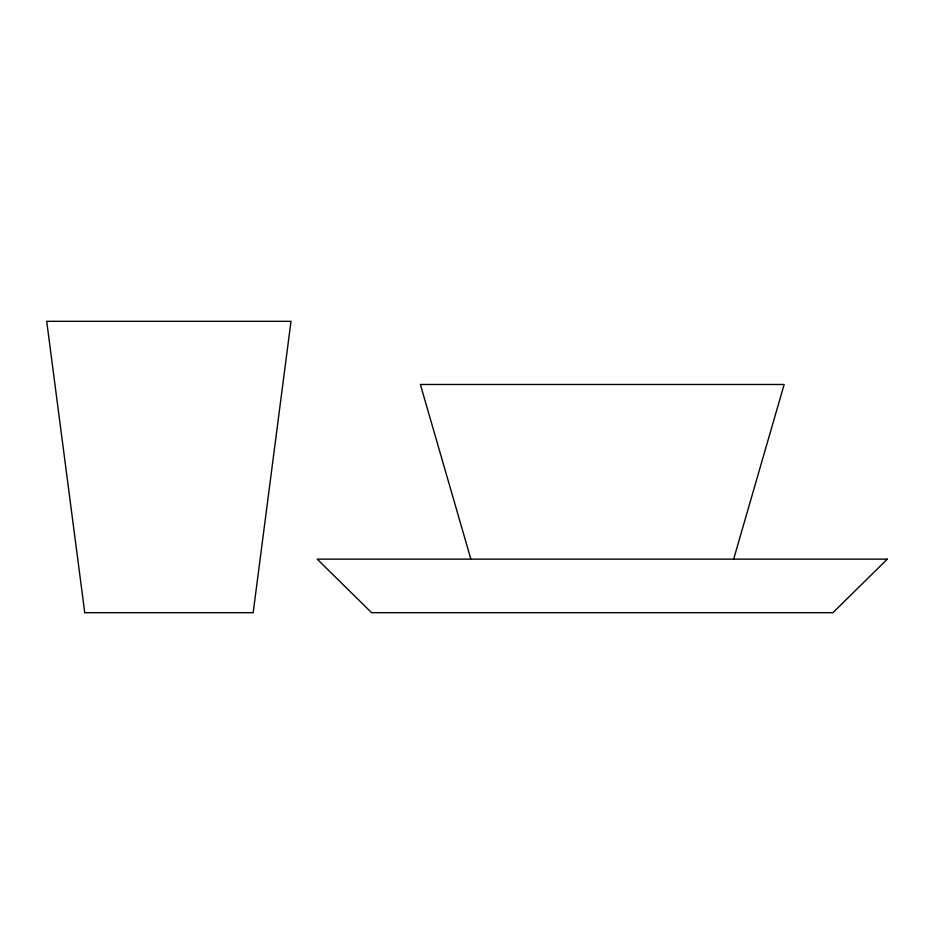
<?xml version="1.0" encoding="UTF-8"?>
<svg xmlns="http://www.w3.org/2000/svg" width="934" height="934" viewBox="0 0 934 934"><rect width="100%" height="100%" fill="white"/><g stroke="black" fill="none" stroke-linecap="round" stroke-linejoin="round"><path stroke-width="1.4" d="M733.552 559.489L784.14 384.493L420.382 384.493L470.969 559.489M84.527 612.681L253.172 612.681L290.999 321.319L46.7 321.319L84.749 612.681M887.3 559.139L832.941 612.681L371.58 612.681L317.221 559.139L887.3 559.139"/></g></svg>
